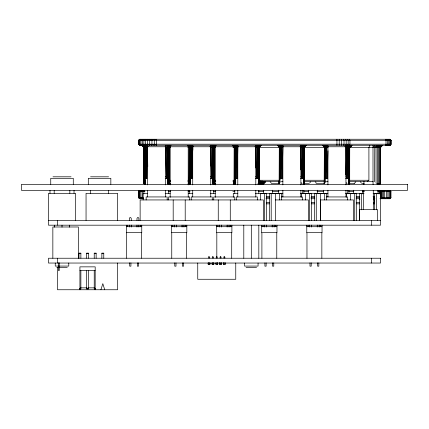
<?xml version="1.0" encoding="UTF-8"?>
<svg xmlns="http://www.w3.org/2000/svg" width="429" height="429" viewBox="0 0 429 429"><rect width="100%" height="100%" fill="white"/><g stroke="black" fill="none" stroke-linecap="round" stroke-linejoin="round"><path stroke-width="0.64" d="M348.053 178.453L348.353 147.512L350.949 145.259L349.104 147.512L349.453 183.719L348.739 184.32L349.104 147.512L351.587 145.259L349.56 147.512L349.453 183.719L349.067 184.32L349.699 183.719L349.71 147.512L351.914 145.259L350.026 147.061M169.23 147.512L169.375 181.311L169.171 183.719L168.458 184.32L168.72 147.512L170.994 145.259L169.23 147.512L169.171 183.719L168.79 184.32L169.417 183.719L169.423 181.311L169.01 184.32M168.79 184.32L169.337 183.719L169.31 181.086M214.302 147.512L214.441 181.311L214.243 183.719L213.524 184.32L213.803 147.512L216.06 145.259L214.302 147.512L214.243 183.719L213.857 184.32L214.489 183.719L214.495 181.311L214.409 183.719L213.857 184.32M259.368 147.512L259.314 183.719L258.928 184.32L259.561 183.719L259.368 147.512L261.132 145.259L258.869 147.512L258.596 184.32L259.314 183.719L259.513 181.311L259.561 183.719L257.861 183.719M304.44 147.512L304.585 181.311L304.381 183.719L303.668 184.32L303.941 147.512L306.204 145.259L304.44 147.512L304.381 183.719L304 184.32L304.628 183.719L304.633 181.311L304.547 183.719L304 184.32M349.067 184.32L349.619 183.719L349.71 147.512L351.93 145.259L349.56 147.512L349.426 160.677M263.771 184.32L263.159 181.311L262.253 183.719L262.258 181.086L262.253 183.719L262.698 184.32M147.581 140.299L149.705 139.248L149.705 145.259L147.581 144.208L147.597 139.248L145.608 140.299L145.678 145.259L143.833 144.208L143.967 139.248L142.278 140.299L142.514 145.259L140.975 144.208L140.975 140.299L141.334 139.248L139.94 140.299L139.94 144.208L140.46 145.259L139.2 144.208L139.2 140.299L139.908 139.248L138.76 140.299L138.76 144.208L139.688 145.259L389.945 145.259L391.023 144.208L391.023 140.299L389.945 139.248L139.688 139.248L138.631 140.299L138.631 144.208L139.688 145.259M257.893 178.453L258.086 147.512L259.175 145.259L257.03 147.512L256.74 178.453M302.96 178.453L303.153 147.512L304.247 145.259L302.096 147.512L301.812 178.453M166.591 178.453L166.817 147.512L167.61 145.259L165.471 147.512L165.379 157.384M214.393 181.086L214.076 184.32M151.957 140.299L154.279 139.248L154.279 145.259L151.957 144.208L151.946 139.248L149.71 140.299M211.669 178.453L211.958 147.512L212.709 145.259L210.655 147.512L210.424 165.943M261.846 184.32L261.325 183.719L261.352 181.086M151.957 144.208L151.946 145.259L149.71 144.208M255.469 167.916L255.727 147.512L256.134 145.259L254.982 146.611M300.514 169.895L300.799 147.512L301.201 145.259L300.053 146.611M145.646 180.427L145.517 184.32L144.718 183.719L144.38 147.512L142.267 145.259L145.088 147.512L145.603 183.719L143.903 183.719L143.897 147.512L141.827 145.259L144.133 147.512M145.672 178.453L146.08 147.512L145.565 145.259L147.335 147.512L147.785 166.602M346.905 178.453L347.324 147.512L348.809 145.259L346.042 147.512L345.56 175.161M146.852 178.453L147.201 145.259L148.177 146.611M170.243 184.32L169.305 183.719L169.375 181.311L169.417 183.719M189.602 184.32L188.969 183.719L189.162 147.512L187.398 145.259L189.661 147.512L189.934 184.32L189.055 183.719L189.602 184.32L189.017 181.311M234.041 183.719L234.229 147.512L232.47 145.259L234.727 147.512L235.006 184.32L234.121 183.719L234.036 181.311L234.041 183.719L234.674 184.32L234.089 181.311L234.454 184.32M281.928 178.453L281.644 147.512L279.494 145.259L280.587 147.512L279.955 182.4L279.799 147.512L277.542 145.259L279.3 147.512L279.113 183.719L279.102 181.311L279.193 183.719L279.3 181.311L279.531 183.119M325.026 182.4L325.67 147.512L324.501 145.259L326.742 147.512L327.005 178.453M234.674 184.32L234.121 183.719L234.213 181.086M190.792 178.453L191.5 147.512L190.755 145.259L192.803 147.512L192.836 150.145M235.864 178.453L236.572 147.512L235.821 145.259L237.875 147.512L237.049 178.453M280.931 178.453L281.644 147.512L280.893 145.259L282.942 147.512L255.727 147.512L256.553 178.453M326.008 178.453L326.742 147.512L325.847 145.259L328.062 147.512L300.799 147.512L301.619 178.453M191.977 178.453L192.803 147.512L192.396 145.259L193.549 146.611M282.121 178.453L282.925 148.171M327.198 178.453L327.971 150.804M363.229 209.556L363.738 190.508M363.894 184.599L363.98 181.311M233.22 184.32L234.159 183.719L234.196 181.413M324.994 182.4L324.876 147.512L322.608 145.259L324.372 147.512L324.179 183.719L324.335 181.413M262.253 183.719L262.328 181.413M145.608 140.299L145.678 139.248L143.833 140.299M374.56 181.74L374.79 145.259L372.994 147.512M143.833 193.903L143.967 190.326L142.278 191.377L142.514 198.74L140.975 197.689L140.975 191.377L141.334 190.326L139.94 191.377L139.94 197.689L140.46 198.74L139.2 197.689L139.2 191.377L139.908 190.326L138.76 191.377L138.76 197.689L139.688 198.74L143.517 198.74M339.216 145.259L339.216 139.248M189.462 183.719L189.934 184.32L189.216 183.719L189.661 147.512L188.224 145.259L190.444 147.512L190.589 184.32L189.79 183.719L190.444 147.512L189.355 145.259L191.5 147.512L191.79 178.453M263.417 183.719L263.819 181.311L264.537 183.119M211.481 178.453L210.655 147.512L211.063 145.259L209.91 146.611M265.02 182.513L265.256 181.311L265.766 182.513M376.051 183.06L376.051 147.512L376.523 145.259L374.56 147.512M166.393 178.453L165.471 147.512L165.953 145.259L165.133 146.16M142.278 140.299L142.514 139.248L140.975 140.299M142.278 191.377L142.514 190.326L140.975 191.377M341.446 145.259L341.725 144.208L341.446 139.248M100.906 289.752L102.815 283.644L104.724 289.752M377.059 184.32L377.413 183.719L377.413 147.512L378.137 145.259L376.051 147.512M343.597 145.259L344.01 144.208L344.01 140.299L343.597 139.248M369.868 145.259L368.908 147.512L368.908 180.26L367.449 181.311M378.131 184.32L378.576 183.719L378.576 147.512L379.574 145.259L377.413 147.512M139.94 140.299L140.46 139.248L139.2 140.299M139.94 191.377L140.46 190.326L139.2 191.377M345.109 146.386L345.677 145.259L344.734 146.01M345.629 145.259L346.165 144.208L346.165 140.299L345.629 139.248M378.979 184.32L379.504 183.719L379.504 147.512L380.791 145.259L378.576 147.512M346.718 178.453L346.042 147.512L347.351 145.259L345.474 146.761M347.501 145.259L348.155 144.208L348.155 140.299L347.501 139.248M384.03 198.74L384.716 197.689L384.716 191.377L384.03 190.326M390.358 144.208L389.645 145.259L390.84 144.208L390.84 140.299L389.945 139.248L391.023 140.299L138.631 140.299L140.251 139.248M379.568 184.32L380.142 183.719L380.142 147.512L381.74 145.259L379.504 147.512M349.185 145.259L349.946 144.208L349.946 140.299L349.185 139.248M388.771 140.299L386.738 139.248L387.51 140.299L387.51 144.208L386.738 145.259L388.771 144.208L388.771 140.299L387.972 139.248L389.768 140.299L389.768 144.208L388.926 145.259L390.481 144.208L390.481 140.299L389.58 139.248L390.905 140.299L390.905 144.208L389.923 145.259L391.023 144.208L138.631 144.208L140.251 145.259M385.644 198.74L386.427 197.689L386.427 191.377L385.644 190.326M382.695 198.74L383.483 197.689L383.483 191.377L382.695 190.326M388.771 144.208L387.972 145.259L389.768 144.208M354.139 183.569L355.786 181.917M387.033 198.74L387.902 197.689L387.902 191.377L387.033 190.326M381.563 198.74L382.443 197.689L382.443 191.377L381.563 190.326M389.945 145.259L390.84 144.208M390.481 144.208L389.58 145.259L390.905 144.208M138.76 140.299L139.688 139.248M138.76 191.377L139.688 190.326L138.631 191.377L138.631 197.689L139.688 198.74M388.17 198.74L389.114 197.689L389.114 191.377L388.17 190.326M255.727 147.512L257.775 145.259L257.03 147.512L257.738 178.453M300.799 147.512L302.847 145.259L302.096 147.512L302.81 178.453M380.657 198.74L381.612 197.689L381.612 191.377L380.657 190.326M258.928 184.32L259.475 183.719L259.368 181.311M349.962 147.061L351.63 145.259L349.93 146.761M389.044 198.74L390.041 197.689L390.041 191.377L389.044 190.326M380.33 198.391L381 197.689L381 191.377L379.992 190.326M389.639 198.74L390.669 197.689L390.669 191.377L389.639 190.326M379.869 184.32L380.469 183.719L380.469 147.512L382.389 145.259L380.142 147.512M389.934 190.326L390.985 191.377L390.985 197.689L389.934 198.74L379.992 198.74M382.722 145.259L380.469 147.512L346.042 147.512M309.786 182.636L310.719 181.917M257.942 184.32L258.741 183.719L258.086 147.512L260.306 145.259L258.869 147.512L259.314 183.719L259.368 180.26L279.3 180.26L279.359 183.719L279.156 181.311M303.013 184.32L303.812 183.719L303.153 147.512L305.373 145.259L303.941 147.512L304.381 183.719L304.44 180.26L324.372 180.26L324.265 183.719M348.085 184.32L348.879 183.719L348.353 147.512L350.016 145.259L347.324 147.512L347.903 178.453M139.774 190.68L138.819 191.377L139.8 190.326L138.631 191.377L145.018 191.377M374.683 198.037L373.595 198.74L373.455 196.428M188.149 184.32L189.087 183.719L189.382 184.32M143.833 191.377L144.755 190.851M387.51 144.208L385.242 145.259L386.003 144.208L386.003 140.299L385.242 139.248L387.51 140.299M154.29 140.299L156.66 139.248L156.66 145.259L154.29 144.208M280.668 181.917L282.925 181.311M325.74 181.917L327.992 181.311M233.279 146.761L215.251 146.761L215.251 184.894M143.072 145.259L145.088 147.512L144.863 184.32L144.149 183.719L144.38 147.512L141.784 145.259L143.983 147.512L143.903 183.719L144.53 184.32L144.149 183.719L143.983 147.512L141.64 145.259L143.897 147.512L147.335 147.512M165.471 147.512L170.56 147.512M187.832 147.512L192.803 147.512M210.655 147.512L215.626 147.512M232.904 147.512L237.875 147.512L237.468 145.259L238.621 146.611M52.998 176.807L71.026 176.807M90.557 176.807L108.585 176.807M165.369 176.807L165.674 176.807M210.435 176.807L210.746 176.807M255.507 176.807L255.813 176.807M300.579 176.807L300.885 176.807M345.645 176.807L345.956 176.807M145.393 178.308L146.9 178.308M165.224 178.308L167.927 178.308M190.465 178.308L191.972 178.308M210.296 178.308L212.999 178.308M235.532 178.308L237.044 178.308M255.362 178.308L258.07 178.308M280.604 178.308L282.11 178.308M300.434 178.308L303.137 178.308M325.675 178.308L327.182 178.308M345.506 178.308L348.209 178.308M170.56 180.26L169.23 180.26L169.171 183.719L168.72 147.512L170.157 145.259L167.905 147.512L167.803 184.32L168.602 183.719L167.905 147.512L169.021 145.259L166.817 147.512L167.718 183.719L170.726 183.719M187.832 180.26L189.162 180.26L189.216 183.719L189.162 147.512M215.626 180.26L214.302 180.26L214.243 183.719L213.803 147.512L215.235 145.259L213.015 147.512L212.875 184.32L213.669 183.719L213.015 147.512L214.109 145.259L211.958 147.512L212.789 183.719L215.798 183.719M232.904 180.26L234.229 180.26L234.288 183.719L235.006 184.32M349.238 180.26L368.908 180.26M169.101 181.311L170.683 181.311M187.859 181.311L189.286 181.311M214.173 181.311L215.755 181.311M232.926 181.311L234.357 181.311M259.207 181.311L279.526 181.311M304.279 181.311L324.597 181.311M349.217 181.311L372.994 181.311L373.085 184.599M188.138 183.719L190.669 183.719M233.21 183.719L235.741 183.719L235.655 184.32L234.861 183.719L235.516 147.512L234.422 145.259L236.572 147.512L236.862 178.453M264.323 183.719L260.36 183.719L260.349 181.204L260.36 183.719L260.961 184.32M271.182 183.719L279.606 183.719M302.928 183.719L309.363 183.719M316.06 183.719L324.769 183.719M347.999 183.719L354.241 183.719M361.609 183.719L364.291 183.719M376.506 183.719L380.469 183.719M168.688 191.377L170.694 191.377M188.068 191.377L190.074 191.377M213.46 191.377L215.465 191.377M232.84 191.377L234.845 191.377M258.231 191.377L263.578 191.377M272.265 191.377L278.947 191.377M303.673 191.377L308.354 191.377M317.042 191.377L323.723 191.377M348.445 191.377L353.791 191.377M362.478 191.377L364.242 191.377M390.985 191.377L378.094 191.377L377.204 190.68M147.758 193.334L143.141 193.334L143.141 199.93M165.16 193.334L170.179 193.334M188.208 193.334L192.825 193.334M210.226 193.334L215.251 193.334M237.897 193.334L233.279 193.334L233.279 197.292M255.298 193.334L282.925 193.334M300.311 193.334L327.992 193.334M345.383 193.334L364.049 193.334M373.064 193.334L380.577 193.334L380.577 220.372L48.493 220.372M261.288 193.635L266.398 193.635M269.401 193.635L274.512 193.635M276.314 193.635L281.424 193.635M301.255 193.635L304.558 193.635M306.36 193.635L311.47 193.635M314.473 193.635L319.584 193.635M321.385 193.635L326.49 193.635M346.321 193.635L349.63 193.635M351.431 193.635L356.537 193.635M359.545 193.635L363.765 193.635M374.565 193.635L379.676 193.635M266.345 196.337L269.455 196.337M281.37 196.337L282.925 196.337M311.416 196.337L314.527 196.337M326.437 196.337L327.992 196.337M356.483 196.337L359.599 196.337M373.064 196.337L374.619 196.337M281.354 196.938L302.386 196.938L302.386 199.941M326.426 196.938L347.458 196.938L347.458 199.941M143.313 197.689L138.631 197.689L140.251 198.74M266.253 197.689L269.594 197.689M311.025 197.689L314.366 197.689M356.467 197.689L359.808 197.689M373.455 197.689L374.635 197.689M390.985 197.689L380.351 197.689L380.351 191.377L379.456 190.326L380.507 191.377L380.507 197.689M265.996 198.74L269.594 198.74M311.025 198.74L314.827 198.74M356.172 198.74L359.808 198.74M373.525 198.74L374.919 198.74L373.209 199.791L374.479 199.791L374.479 202.429M275.343 199.941L308.397 199.941L308.397 220.372M266.398 202.349L269.401 202.349M311.47 202.349L314.473 202.349M356.537 202.349L359.545 202.349M373.364 202.349L374.565 202.349M266.398 203.85L269.401 203.85M311.47 203.85L314.473 203.85M356.537 203.85L359.545 203.85M373.364 203.85L374.565 203.85M126.491 226.71L141.758 226.71M171.562 226.71L186.829 226.71M216.634 226.71L231.896 226.71M261.701 226.71L276.968 226.71M306.773 226.71L322.04 226.71M78.968 253.593L80.877 253.593M86.599 253.593L88.508 253.593M94.23 253.593L96.139 253.593M101.861 253.593L103.77 253.593M58.634 266.077L55.255 266.077L55.255 263.041M59.175 266.077L68.774 266.077L68.774 263.041M56.757 267.546L58.296 267.546M59.384 267.546L67.273 267.546M246.048 267.546L256.563 267.546M79.923 270.672L95.184 270.672M80.577 287.843L86.556 287.843M87.886 287.843L94.53 287.843M79.601 288.513L80.877 288.513M86.599 288.513L88.508 288.513M94.23 288.513L95.501 288.513M79.601 288.99L80.877 288.99L80.877 270.726M95.501 288.99L94.23 288.99L94.23 270.726M364.242 191.114L362.478 190.326L362.478 193.903M145.608 144.208L147.597 145.259L147.581 144.208M142.278 144.208L143.967 145.259L143.833 144.208M142.278 197.689L143.404 198.391M215.31 184.32L214.371 183.719L214.318 181.086M390.481 140.299L388.926 139.248L389.768 140.299M139.94 144.208L141.334 145.259L140.975 144.208M139.94 197.689L141.334 198.74L140.975 197.689M360.296 181.917L361.229 182.636M315.224 181.917L316.157 182.636M270.152 181.917L271.085 182.636M379.134 193.903L379.134 191.377L377.922 190.326L378.094 193.903M390.84 140.299L389.645 139.248L390.358 140.299M138.76 144.208L139.908 145.259L139.2 144.208M138.76 197.689L139.908 198.74L139.2 197.689M379.896 193.903L379.896 191.377L378.769 190.326L379.134 191.377M380.351 191.377L379.284 190.326L379.896 191.377M359.186 198.74L359.888 199.442M379.59 190.326L380.63 191.377L380.63 197.689M328.732 146.611L327.429 145.259L327.906 146.949M261.261 184.32L260.687 183.719L260.591 181.204M389.923 139.248L390.905 140.299M144.53 184.32L143.983 183.719L144.863 184.32L144.396 183.719M283.692 146.611L282.539 145.259L282.942 147.512M144.176 145.259L146.08 147.512L146.67 178.453M346.203 182.636L346.922 183.569M301.137 182.636L301.85 183.569M264.521 181.311L264.714 183.119M234.331 181.413L234.432 182.566M304.477 181.413L304.628 183.719M214.334 181.413L214.489 183.719M169.267 181.413L169.337 183.719M373.241 190.508L373.745 209.556M279.15 181.311L279.193 183.719M234.137 181.086L234.159 183.719M325.852 178.453L325.67 147.512L323.412 145.259L324.876 147.512L324.426 183.719L324.372 147.512M280.781 179.107L280.587 147.512L278.367 145.259L279.799 147.512L279.359 183.719L279.3 147.512M261.309 181.086L261.325 183.719M235.736 183.06L235.516 147.512L233.296 145.259L234.727 147.512L234.288 183.719L234.229 147.512M349.699 183.719L349.56 147.512L349.619 183.719M143.897 147.512L143.94 164.629M188.969 181.311L188.969 183.719M380.507 220.372L380.507 225.182L48.493 225.182L48.493 193.334L75.536 193.334L75.536 220.372M377.504 220.372L377.504 209.556L359.475 209.556L359.475 220.372M376.367 193.334L376.367 209.819M374.565 193.334L374.565 209.819M372.994 145.259L372.994 181.74M371.493 220.372L371.493 225.182M371.493 258.231L371.493 263.041M361.347 193.334L361.347 209.819M359.545 193.334L359.545 220.372M356.537 193.334L356.537 220.372M354.735 193.334L354.735 220.372M353.534 190.203L353.534 193.334M353.464 220.372L353.464 199.941L320.415 199.941L320.415 220.372M350.531 193.334L350.531 199.93M348.959 190.326L348.959 193.334M347.522 190.203L347.522 193.334M346.321 193.334L346.321 197.292M345.956 184.894L345.956 146.761L327.928 146.761L327.928 184.894M345.956 190.245L345.956 196.938M336.942 139.248L336.942 145.259M327.928 190.245L327.928 196.938M326.49 193.334L326.49 199.93M324.689 193.334L324.689 199.93M323.487 190.203L323.487 193.334M322.04 225.182L322.04 232.813M321.847 258.231L321.847 232.668L306.966 232.668L306.966 258.231M320.742 225.182L320.742 226.71M320.484 193.334L320.484 220.372M319.176 225.048L319.176 227.021M318.833 262.859L318.833 266.168L317.61 266.168L317.61 262.859M317.476 190.203L317.476 193.334M317.267 225.048L317.267 227.021M316.275 193.334L316.275 220.372M314.473 193.334L314.473 220.372M311.545 225.048L311.545 227.021M311.47 193.334L311.47 220.372M311.202 262.859L311.202 266.168L309.979 266.168L309.979 262.859M309.663 193.334L309.663 220.372M309.636 225.048L309.636 227.021M308.462 190.203L308.462 193.334M308.07 225.182L308.07 226.71M306.773 225.182L306.773 232.813M305.459 193.334L305.459 199.93M303.888 190.326L303.888 193.334M302.456 190.203L302.456 193.334M301.255 193.334L301.255 197.292M300.885 184.894L300.885 146.761L282.856 146.761L282.856 184.894M300.885 190.245L300.885 196.938M282.856 190.245L282.856 196.938M281.424 193.334L281.424 199.93M279.617 193.334L279.617 199.93M278.416 190.203L278.416 193.334M276.968 225.182L276.968 232.813M276.775 258.231L276.775 232.668L261.894 232.668L261.894 258.231M275.67 225.182L275.67 226.71M275.413 193.334L275.343 220.372M274.104 225.048L274.104 227.021M273.761 262.859L273.761 266.168L272.538 266.168L272.538 262.859M272.41 190.203L272.41 193.334M272.195 225.048L272.195 227.021M271.208 193.334L271.208 220.372M269.401 193.334L269.401 220.372M266.398 193.334L266.398 220.372M266.473 225.048L266.473 227.021M266.13 262.859L266.13 266.168L264.908 266.168L264.908 262.859M264.596 193.334L264.596 220.372M264.564 225.048L264.564 227.021M263.395 190.203L263.395 193.334M263.326 220.372L263.326 199.941L140.133 199.941L140.133 220.372M262.998 225.182L262.998 226.71M261.701 225.182L261.701 232.813M260.323 193.334L260.387 199.93M258.821 190.326L258.821 193.334M258.821 225.182L258.821 258.231M258.07 263.041L258.07 266.077L244.546 266.077L244.546 263.041M257.314 199.941L257.314 196.938L236.282 196.938L236.282 199.941M255.813 184.894L255.813 146.761L237.784 146.761L237.784 184.894M255.813 190.245L255.813 196.938M251.308 225.182L251.308 258.231M243.795 225.182L243.795 258.231M237.784 190.245L237.784 196.938M235.757 263.041L235.757 279.268L197.748 279.268L197.748 263.041M234.781 190.326L234.781 193.334M234.781 199.941L234.781 196.938L213.749 196.938L213.749 199.941M231.896 225.182L231.896 232.813M231.708 258.231L231.708 232.668L216.822 232.668L216.822 256.923M230.598 225.182L230.598 226.71M230.276 199.941L230.276 220.372M229.038 225.048L229.038 227.021M227.129 225.048L227.129 227.021M225.439 263.041L225.439 264.243L223.332 264.243L223.332 263.041M224.984 262.5L224.984 264.462M223.782 262.5L223.782 264.462M221.621 263.041L221.621 264.243L219.519 264.243L219.519 263.041M221.402 225.048L221.402 227.021M221.171 262.5L221.171 264.462M219.97 262.5L219.97 264.462M219.841 262.859L219.841 264.184M219.498 225.048L219.498 227.021M218.254 199.941L218.254 220.372M217.932 225.182L217.932 226.71M217.803 263.041L217.803 264.243L215.701 264.243L215.701 263.041M217.353 262.5L217.353 264.462M216.634 225.182L216.634 232.813M216.152 262.5L216.152 264.462M215.251 190.245L215.251 197.292M213.991 263.041L213.991 264.243L211.888 264.243L211.888 263.041M213.749 190.326L213.749 193.334M213.54 262.5L213.54 264.462M212.339 262.5L212.339 264.462M212.248 199.941L212.248 196.938L191.216 196.938L191.216 199.941M210.746 184.894L210.746 146.761L192.718 146.761L192.718 184.894M210.746 190.245L210.746 196.938M210.172 263.041L210.172 264.243L208.07 264.243L208.07 263.041M209.722 262.5L209.722 264.462M208.521 262.5L208.521 264.462M192.718 190.245L192.718 196.938M189.709 190.326L189.709 193.334M189.709 199.941L189.709 196.938L168.677 196.938L168.677 199.941M188.208 184.894L188.208 146.761L170.179 146.761L170.179 184.894M188.208 190.245L188.208 197.292M186.829 225.182L186.829 232.813M186.636 258.231L186.636 232.668L171.756 232.668L171.756 258.231M185.532 225.182L185.532 226.71M185.205 199.941L185.205 220.372M183.966 225.048L183.966 227.021M183.623 262.859L183.623 266.168L182.4 266.168L182.4 262.859M182.057 225.048L182.057 227.021M176.335 225.048L176.335 227.021M175.992 262.859L175.992 266.168L174.769 266.168L174.769 262.859M174.426 225.048L174.426 227.021M173.187 199.941L173.187 220.372M172.86 225.182L172.86 226.71M171.562 225.182L171.562 232.813M170.179 190.245L170.179 197.292M168.677 190.326L168.677 193.334M167.176 199.941L167.176 196.938L146.144 196.938L146.144 199.941M165.674 184.894L165.674 146.761L147.646 146.761L147.646 184.894M165.674 190.245L165.674 196.938M147.646 190.245L147.646 196.938M141.758 225.182L141.758 232.813M141.565 258.231L141.565 232.668L126.684 232.668L126.684 258.231M140.46 225.182L140.46 226.71M138.894 220.442L138.894 218.463L138.369 217.551L137.516 217.551L136.985 218.463L136.985 220.442M138.894 225.048L138.894 227.021M138.551 262.859L138.551 266.168L137.328 266.168L137.328 262.859M136.985 225.048L136.985 227.021M131.263 220.442L131.263 218.463L130.732 217.551L129.885 217.551L129.354 218.463L129.354 220.442M131.263 225.048L131.263 227.021M130.92 262.859L130.92 266.168L129.697 266.168L129.697 262.859M129.354 225.048L129.354 227.021M127.788 225.182L127.788 226.71M126.491 225.182L126.491 232.813M117.6 220.372L117.6 193.334L86.052 193.334L86.052 220.372M117.616 263.041L117.616 289.752L57.491 289.752L57.491 267.648M110.838 184.32L110.838 178.308L88.304 178.308L88.304 184.32M108.585 190.326L108.585 193.334M103.77 258.204L103.77 253.121L101.861 253.121L101.861 258.204M96.139 258.204L96.139 253.121L94.23 253.121L94.23 258.204M95.184 289.752L95.184 266.854L79.923 266.854L79.923 289.752M90.557 190.326L90.557 193.334M88.508 258.204L88.508 253.121L86.599 253.121L86.599 258.204M88.508 270.726L88.508 288.99L86.599 288.99L86.599 270.726M80.877 258.204L80.877 253.121L78.968 253.121L78.968 258.204M78.389 258.231L78.389 226.984L52.847 226.984L52.847 258.231M74.029 190.326L74.029 193.334M73.279 184.32L73.279 178.308L50.745 178.308L50.745 184.32M69.841 190.326L69.841 193.334M69.525 225.182L69.525 227.166M62.012 225.182L62.012 227.166M59.234 262.773L59.234 270.554L58.483 270.554L58.483 262.773M57.507 220.372L57.507 225.182M57.507 258.231L57.507 263.041M54.499 225.182L54.499 227.166M54.188 190.326L54.188 193.334M49.995 190.326L49.995 193.334M260.719 181.086L260.687 183.719L260.682 181.065M208.821 256.73L208.521 257.931L209.722 257.931L209.422 256.73L208.821 256.73M212.639 256.73L212.339 257.931L213.54 257.931L213.24 256.73L212.639 256.73M216.452 256.73L216.152 257.931L217.353 257.931L217.053 256.73L216.452 256.73M220.27 256.73L219.97 257.931L221.171 257.931L220.871 256.73L220.27 256.73M224.083 256.73L223.782 257.931L224.984 257.931L224.683 256.73L224.083 256.73M407.55 184.32L21.45 184.32L21.45 190.326L407.55 190.326L407.55 184.32M380.507 258.231L48.493 258.231L48.493 263.041L380.507 263.041L380.507 258.231"/></g></svg>
